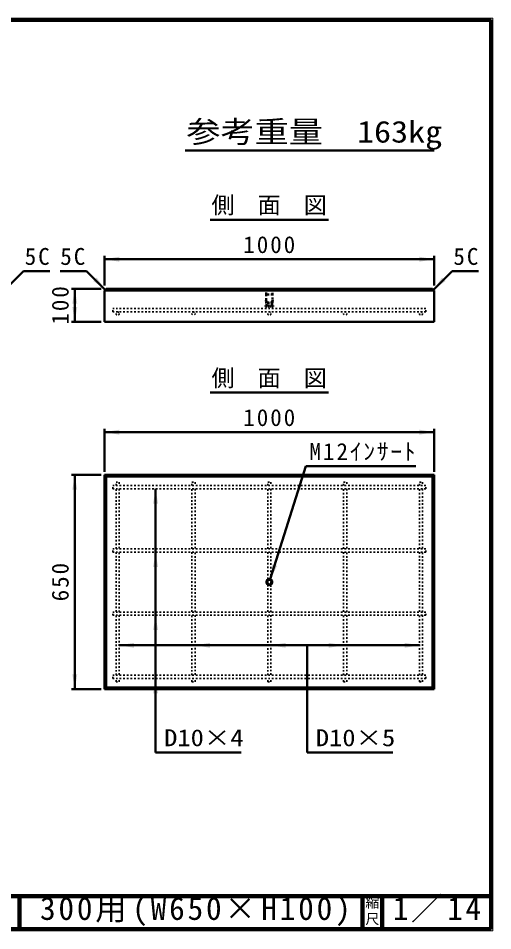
# Model space of a CAD drawing. Units: millimetres, scale not verified. Extents: x 100 to 4105, y 100 to 2870.
# Drawn here: x 2666 to 4105, y 100 to 2870 of the extents above; entities that cross this region are included whole.
import ezdxf
from ezdxf.enums import TextEntityAlignment as Align

# ---------------------------------------------------------------- set-up
doc = ezdxf.new("R2010")
doc.units = ezdxf.units.MM
doc.header["$LTSCALE"] = 5
doc.linetypes.add('USER1', pattern=[2.2, 1, -1.2])
doc.layers.add('V-nasSTD', color=7, linetype='USER1', lineweight=35)
doc.styles.add('ＭＳ ゴシック', font='')
doc.styles.get('ＭＳ ゴシック').set_extended_font_data('MS Gothic')

msp = doc.modelspace()

# ---------------------------------------------------------------- hatches: boundary and pattern name
at = {"layer": 'V-nasSTD'}
for points in [[(2972.5, 2146), (2927.5, 2138.5), (2972.5, 2131)], [(3882.5, 2131), (3927.5, 2138.5), (3882.5, 2146)], [(2903.483, 2083.123), (2930, 2046), (2892.877, 2072.517)], [(3951.517, 2083.123), (3925, 2046), (3962.123, 2072.517)], [(2845, 2003.5), (2837.5, 2048.5), (2830, 2003.5)], [(2830, 1993.5), (2837.5, 1948.5), (2845, 1993.5)], [(2972.5, 1621), (2927.5, 1613.5), (2972.5, 1606)], [(3882.5, 1606), (3927.5, 1613.5), (3882.5, 1621)], [(2845, 1438.5), (2837.5, 1483.5), (2830, 1438.5)], [(3090, 1396.5), (3082.5, 1441.5), (3075, 1396.5)], [(3090, 1204.5), (3082.5, 1249.5), (3075, 1204.5)], [(3450.878, 1207.752), (3443.725, 1210.005), (3436.571, 1212.258), (3430.204, 1167.084)], [(3090, 1012.5), (3082.5, 1057.5), (3075, 1012.5)], [(3017.5, 974), (2972.5, 966.5), (3017.5, 959)], [(3247.5, 974), (3202.5, 966.5), (3247.5, 959)], [(3477.5, 974), (3432.5, 966.5), (3477.5, 959)], [(3607.5, 959), (3652.5, 966.5), (3607.5, 974)], [(3837.5, 959), (3882.5, 966.5), (3837.5, 974)], [(2830, 878.5), (2837.5, 833.5), (2845, 878.5)], [(3090, 820.5), (3082.5, 865.5), (3075, 820.5)]]:
    msp.add_hatch(color=256, dxfattribs=at).paths.add_polyline_path(points)

# ---------------------------------------------------------------- linework, layer by layer
at = {"layer": 'V-nasSTD', "linetype": 'Continuous', "lineweight": 100}
for p, q in [((4100, 2865), (105, 2865)), ((4100, 105), (4100, 2865)), ((105, 205), (4100, 205)), ((2670, 205), (2670, 105)), ((3710, 205), (3710, 105)), ((3770, 205), (3770, 105)), ((105, 105), (4100, 105))]:
    msp.add_line(p, q, dxfattribs=at)
at = {"layer": 'V-nasSTD', "linetype": 'Continuous', "lineweight": 50}
for p, q in [((3172, 2468.5), (3927.5, 2468.5)), ((3248, 2258.5), (3607, 2258.5)), ((2927.5, 2148.5), (2927.5, 2058.5)), ((3927.5, 2138.5), (2927.5, 2138.5)), ((3927.5, 2148.5), (3927.5, 2058.5)), ((2625, 2046), (2681.569, 2102.569)), ((2681.569, 2102.569), (2761.569, 2102.569)), ((2873.431, 2102.569), (2793.431, 2102.569)), ((2930, 2046), (2873.431, 2102.569)), ((3925, 2046), (3981.569, 2102.569)), ((3981.569, 2102.569), (4061.569, 2102.569)), ((2917.5, 2048.5), (2827.5, 2048.5)), ((2837.5, 2048.5), (2837.5, 1948.5)), ((2932.5, 2048.5), (2927.5, 2043.5)), ((2927.5, 2043.5), (2927.5, 1948.5)), ((3927.5, 2043.5), (2927.5, 2043.5)), ((3922.5, 2048.5), (2932.5, 2048.5)), ((3922.5, 2048.5), (3927.5, 2043.5)), ((3927.5, 1948.5), (3927.5, 2043.5)), ((2917.5, 1948.5), (2827.5, 1948.5)), ((2927.5, 1948.5), (3927.5, 1948.5)), ((3248, 1733.5), (3607, 1733.5)), ((2927.5, 1623.5), (2927.5, 1493.5)), ((3927.5, 1613.5), (2927.5, 1613.5)), ((3927.5, 1623.5), (3927.5, 1493.5)), ((3430.204, 1167.084), (3538.367, 1510.451)), ((3871.367, 1510.451), (3538.367, 1510.451)), ((2917.5, 1483.5), (2827.5, 1483.5)), ((2837.5, 1483.5), (2837.5, 833.5)), ((2927.5, 1483.5), (2927.5, 833.5)), ((3927.5, 1483.5), (2927.5, 1483.5)), ((2932.5, 1478.5), (2927.5, 1483.5)), ((3922.5, 1478.5), (2932.5, 1478.5)), ((2932.5, 838.5), (2932.5, 1478.5)), ((3922.5, 1478.5), (3927.5, 1483.5)), ((3922.5, 838.5), (3922.5, 1478.5)), ((3927.5, 833.5), (3927.5, 1483.5)), ((3082.5, 1441.5), (3082.5, 641.5)), ((3882.5, 966.5), (2972.5, 966.5)), ((3542.5, 966.5), (3542.5, 641.5)), ((2917.5, 833.5), (2827.5, 833.5)), ((2932.5, 838.5), (2927.5, 833.5)), ((2927.5, 833.5), (3927.5, 833.5)), ((3922.5, 838.5), (2932.5, 838.5)), ((3922.5, 838.5), (3927.5, 833.5)), ((3082.5, 641.5), (3342.5, 641.5)), ((3542.5, 641.5), (3802.5, 641.5))]:
    msp.add_line(p, q, dxfattribs=at)
at = {"layer": 'V-nasSTD', "lineweight": 50}
for p, q in [((3418.5, 2048.5), (3417.5, 2031)), ((3437.5, 2031), (3417.5, 2031)), ((3417.5, 2031), (3417.5, 2006.5)), ((3436.5, 2048.5), (3418.5, 2048.5)), ((3437.5, 2031), (3436.5, 2048.5)), ((3437.5, 2006.5), (3437.5, 2031)), ((3415.5, 1995), (3415.5, 1998)), ((3417.5, 2015.5), (3416, 2006.5)), ((3439, 2006.5), (3416, 2006.5)), ((3439, 1998.5), (3416, 1998.5)), ((3439, 1994.5), (3416, 1994.5)), ((3436.5, 2007.5), (3418.5, 2007.5)), ((3418.5, 2006.5), (3418.5, 2007.5)), ((3419.25, 1998.5), (3419.25, 2006.5)), ((3435.75, 1998.5), (3435.75, 2006.5)), ((3436.5, 2006.5), (3436.5, 2007.5)), ((3437.5, 2015.5), (3439, 2006.5)), ((3439.5, 1995), (3439.5, 1998))]:
    msp.add_line(p, q, dxfattribs=at)
at = {"layer": 'V-nasSTD'}
for p, q in [((2952.5, 1978.5), (2952.5, 1988.5)), ((3902.5, 1988.5), (2952.5, 1988.5)), ((3902.5, 1978.5), (2952.5, 1978.5)), ((3902.5, 1978.5), (3902.5, 1988.5)), ((2952.5, 1441.5), (2952.5, 1451.5)), ((3902.5, 1451.5), (2952.5, 1451.5)), ((3902.5, 1441.5), (2952.5, 1441.5)), ((2962.5, 1461.5), (2972.5, 1461.5)), ((2962.5, 1451.5), (2962.5, 1461.5)), ((2962.5, 1259.5), (2962.5, 1441.5)), ((2972.5, 1461.5), (2972.5, 1451.5)), ((2972.5, 1441.5), (2972.5, 1259.5)), ((3192.5, 1461.5), (3202.5, 1461.5)), ((3192.5, 1451.5), (3192.5, 1461.5)), ((3192.5, 1259.5), (3192.5, 1441.5)), ((3202.5, 1461.5), (3202.5, 1451.5)), ((3202.5, 1441.5), (3202.5, 1259.5)), ((3422.5, 1461.5), (3432.5, 1461.5)), ((3422.5, 1451.5), (3422.5, 1461.5)), ((3422.5, 1259.5), (3422.5, 1441.5)), ((3432.5, 1461.5), (3432.5, 1451.5)), ((3432.5, 1441.5), (3432.5, 1259.5)), ((3652.5, 1461.5), (3662.5, 1461.5)), ((3652.5, 1451.5), (3652.5, 1461.5)), ((3652.5, 1259.5), (3652.5, 1441.5)), ((3662.5, 1461.5), (3662.5, 1451.5)), ((3662.5, 1441.5), (3662.5, 1259.5)), ((3882.5, 1461.5), (3892.5, 1461.5)), ((3882.5, 1451.5), (3882.5, 1461.5)), ((3882.5, 1259.5), (3882.5, 1441.5)), ((3892.5, 1461.5), (3892.5, 1451.5)), ((3892.5, 1441.5), (3892.5, 1259.5)), ((3902.5, 1441.5), (3902.5, 1451.5)), ((2952.5, 1249.5), (2952.5, 1259.5)), ((3902.5, 1259.5), (2952.5, 1259.5)), ((3902.5, 1249.5), (2952.5, 1249.5)), ((2962.5, 1249.5), (2962.5, 1067.5)), ((2972.5, 1067.5), (2972.5, 1249.5)), ((3192.5, 1249.5), (3192.5, 1067.5)), ((3202.5, 1067.5), (3202.5, 1249.5)), ((3422.5, 1249.5), (3422.5, 1067.5)), ((3432.5, 1067.5), (3432.5, 1249.5)), ((3652.5, 1249.5), (3652.5, 1067.5)), ((3662.5, 1067.5), (3662.5, 1249.5)), ((3882.5, 1249.5), (3882.5, 1067.5)), ((3892.5, 1067.5), (3892.5, 1249.5)), ((3902.5, 1249.5), (3902.5, 1259.5)), ((2952.5, 1057.5), (2952.5, 1067.5)), ((3902.5, 1067.5), (2952.5, 1067.5)), ((3902.5, 1057.5), (2952.5, 1057.5)), ((2962.5, 875.5), (2962.5, 1057.5)), ((2972.5, 1057.5), (2972.5, 875.5)), ((3192.5, 875.5), (3192.5, 1057.5)), ((3202.5, 1057.5), (3202.5, 875.5)), ((3422.5, 875.5), (3422.5, 1057.5)), ((3432.5, 1057.5), (3432.5, 875.5)), ((3652.5, 875.5), (3652.5, 1057.5)), ((3662.5, 1057.5), (3662.5, 875.5)), ((3882.5, 875.5), (3882.5, 1057.5)), ((3892.5, 1057.5), (3892.5, 875.5)), ((3902.5, 1057.5), (3902.5, 1067.5)), ((2952.5, 865.5), (2952.5, 875.5)), ((3902.5, 875.5), (2952.5, 875.5)), ((3902.5, 865.5), (2952.5, 865.5)), ((2962.5, 855.5), (2962.5, 865.5)), ((2972.5, 855.5), (2972.5, 865.5)), ((3192.5, 855.5), (3192.5, 865.5)), ((3202.5, 855.5), (3202.5, 865.5)), ((3422.5, 855.5), (3422.5, 865.5)), ((3432.5, 855.5), (3432.5, 865.5)), ((3652.5, 855.5), (3652.5, 865.5)), ((3662.5, 855.5), (3662.5, 865.5)), ((3882.5, 855.5), (3882.5, 865.5)), ((3892.5, 855.5), (3892.5, 865.5)), ((3902.5, 865.5), (3902.5, 875.5)), ((2962.5, 855.5), (2972.5, 855.5)), ((3192.5, 855.5), (3202.5, 855.5)), ((3422.5, 855.5), (3432.5, 855.5)), ((3652.5, 855.5), (3662.5, 855.5)), ((3882.5, 855.5), (3892.5, 855.5))]:
    msp.add_line(p, q, dxfattribs=at)
at = {"layer": 'V-nasSTD', "linetype": 'Continuous', "lineweight": 13}
msp.add_lwpolyline([(100, 100), (100, 2870), (4105, 2870), (4105, 100)], close=True, dxfattribs=at)
at = {"layer": 'V-nasSTD'}
for centre in [(2967.5, 1973.5), (3197.5, 1973.5), (3427.5, 1973.5), (3657.5, 1973.5), (3887.5, 1973.5)]:
    msp.add_circle(centre, 5, dxfattribs=at)
at = {"layer": 'V-nasSTD', "linetype": 'Continuous', "lineweight": 50}
for radius in [9, 7.25]:
    msp.add_circle((3427.5, 1158.5), radius, dxfattribs=at)
at = {"layer": 'V-nasSTD', "lineweight": 50}
for centre, radius, start, end in [((3416, 1998), 0.5, 90, 180), ((3416, 1995), 0.5, 180, 270), ((3376.1, 2000.9), 43.899, 8.64693, 19.42556), ((3417.974, 1996.5), 2.026, 279.27093, 80.72907), ((3425.026, 1996.5), 2.026, 99.27093, 260.72907), ((3429.974, 1996.5), 2.026, 279.27093, 80.72907), ((3437.026, 1996.5), 2.026, 99.27093, 260.72907), ((3478.9, 2000.9), 43.899, 160.57444, 171.35307), ((3439, 1998), 0.5, 0, 90), ((3439, 1995), 0.5, 270, 0)]:
    msp.add_arc(centre, radius, start, end, dxfattribs=at)

# ---------------------------------------------------------------- texts
at = {"layer": 'V-nasSTD', "style": 'ＭＳ ゴシック', "width": 1.15}
for s, height, p in [('参考重量\u3000163kg', 65.98, (3176, 2558.5)), ('D10×4', 51.32, (3108.5, 711.5)), ('D10×5', 51.32, (3568.5, 711.5))]:
    msp.add_text(s, height=height, dxfattribs=at).set_placement(p, align=Align.TOP_LEFT)
at = {"layer": 'V-nasSTD', "style": 'ＭＳ ゴシック'}
for s, height, p in [('側\u3000面\u3000図', 51.32, (3252, 2328.5)), ('側\u3000面\u3000図', 51.32, (3252, 1803.5)), ('縮', 30.79, (3718.982, 200.999)), ('尺', 30.79, (3718.976, 151.01))]:
    msp.add_text(s, height=height, dxfattribs=at).set_placement(p, align=Align.TOP_LEFT)
at = {"layer": 'V-nasSTD', "attachment_point": 1, "style": 'ＭＳ ゴシック'}
for s, insert, char_height in [('\\T1.17;1000', (3348.5, 2208.5), 51.32), ('\\T1.17;5C', (2685.569, 2172.569), 51.32), ('\\T1.17;5C', (2793.431, 2172.569), 51.32), ('\\T1.17;5C', (3985.569, 2172.569), 51.32), ('\\T1.17;1000', (3348.5, 1683.5), 51.32), ('\\T1.17;M12ｲﾝｻｰﾄ', (3549.367, 1580.451), 51.32), ('\\T1.18;300用(W650×H100)', (2731.953, 202.508), 69.65), ('\\T1.16;1／14', (3802, 202.582), 69.65)]:
    msp.add_mtext(s, dxfattribs=dict(at, insert=insert, char_height=char_height))
at = {"layer": 'V-nasSTD', "char_height": 51.32, "attachment_point": 1, "rotation": 90, "style": 'ＭＳ ゴシック'}
for s, insert in [('\\T1.17;100', (2767.5, 1940)), ('\\T1.17;650', (2767.5, 1100))]:
    msp.add_mtext(s, dxfattribs=dict(at, insert=insert))

doc.saveas('drawing.dxf')
